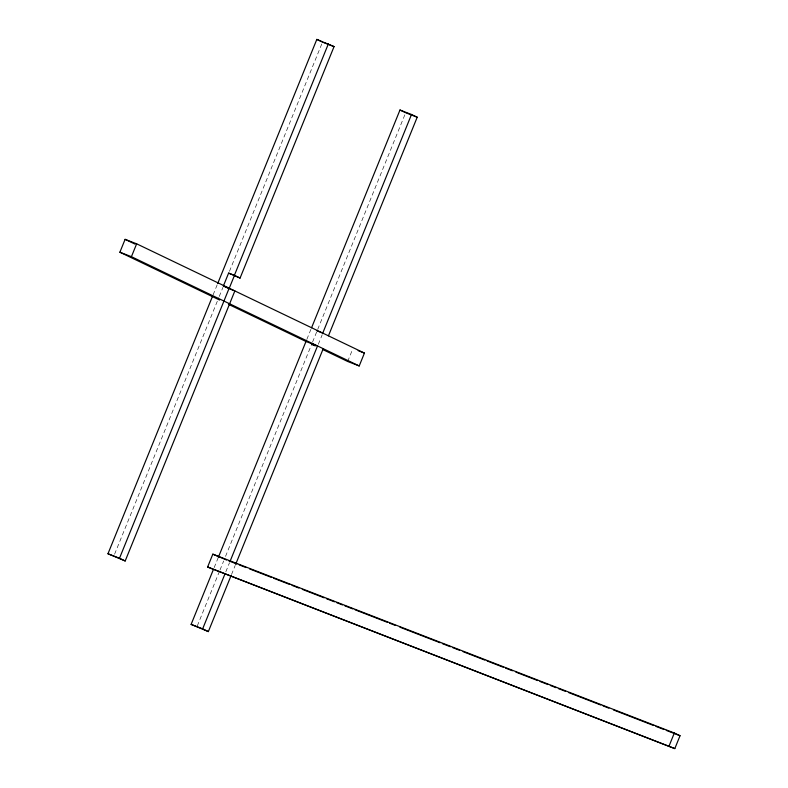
<?xml version="1.0" encoding="UTF-8"?>
<svg xmlns="http://www.w3.org/2000/svg" width="788" height="788" viewBox="0 0 788 788"><rect width="100%" height="100%" fill="white"/><g stroke="black" fill="none" stroke-linecap="round" stroke-linejoin="round"><path stroke-width="0.59" stroke-dasharray="3.94 2.96" d="M213.095 294.87L217.261 284.606M114.585 554.22L218.788 297.608M219.251 296.465L222.955 287.344M229.436 271.377L322.056 43.271M214.169 567.606L218.089 557.963M306.857 339.342L311.211 328.626M197.276 625.977L219.497 571.231M219.96 570.088L223.674 560.967M225.526 556.407L312.127 343.135M312.55 342.071L317.219 330.586M317.682 329.443L405.209 113.886M225.811 571.822L229.515 562.691M318.322 344.307L322.243 334.664M231.505 574.55L235.218 565.429M347.675 361.475L352.463 349.695"/><path stroke-width="1.18" d="M219.586 300.031L119.884 252.209L125.105 239.345L136.649 243.817L364.43 353.093L359.21 365.947L347.675 361.475L322.587 349.448M359.21 365.947L131.429 256.681L136.649 243.817M230.047 289.068L234.854 290.93L125.193 560.977L107.966 553.767L212.632 296.012M217.724 283.473L316.825 39.4L334.063 46.6L240.074 278.065L228.609 273.101L223.388 285.965L229.081 288.694L234.302 275.83M125.193 560.977L119.5 558.239L229.16 288.201L223.388 285.965M240.074 278.065L234.381 275.337L328.369 43.872M207.608 567.015L212.829 554.161L674.341 733.007L680.034 735.736L674.814 748.6L207.608 567.015L674.814 748.6M231.042 575.693L208.347 631.592L191.12 624.391L213.282 569.793M218.365 557.283L306.453 340.337M311.546 327.798L399.979 110.015L411.513 114.487L417.207 117.215L328.448 335.826M208.347 631.592L202.654 628.854L224.885 574.107M229.978 561.558L317.525 345.952L305.99 341.48L228.451 304.286M411.513 114.487L322.745 333.097L316.983 330.861M235.681 564.287L323.218 348.69M669.12 745.872L674.341 733.007M323.572 42.542L334.063 46.6M405.672 112.753L417.207 117.215M228.609 273.101L234.381 275.337M119.884 252.209L131.429 256.681M358.136 350.65L364.43 353.093M315.535 345.705L311.684 344.218L314.954 345.784M226.56 560.002L212.829 554.161M228.855 560.889L236.892 564.011M239.188 564.898L246.073 567.567M249.52 568.897L271.328 577.358M273.633 578.244L289.698 584.469M291.993 585.366L298.888 588.035M302.326 589.365L324.144 597.816M326.439 598.713L334.476 601.825M336.771 602.712L342.514 604.938M344.809 605.824L352.847 608.947M355.142 609.833L387.282 622.293M389.577 623.18L395.32 625.406M399.91 627.179L440.098 642.752M442.393 643.648L450.431 646.761M452.726 647.647L459.611 650.317M463.058 651.656L484.866 660.108M487.161 660.994L503.236 667.229M505.532 668.116L512.427 670.785M515.864 672.115L537.682 680.576M539.977 681.462L548.015 684.575M550.31 685.462L556.052 687.688M558.347 688.584L565.232 691.253M568.68 692.583L600.82 705.043M603.115 705.93L608.858 708.156M613.448 709.939L653.626 725.512M655.931 726.398L663.959 729.511M666.264 730.397L680.034 735.736M107.966 553.767L119.5 558.239M191.12 624.391L202.654 628.854M316.825 39.4L322.519 42.128M399.979 110.015L404.727 112.29M125.105 239.345L135.024 244.103M311.762 343.716L315.555 345.538"/></g></svg>
